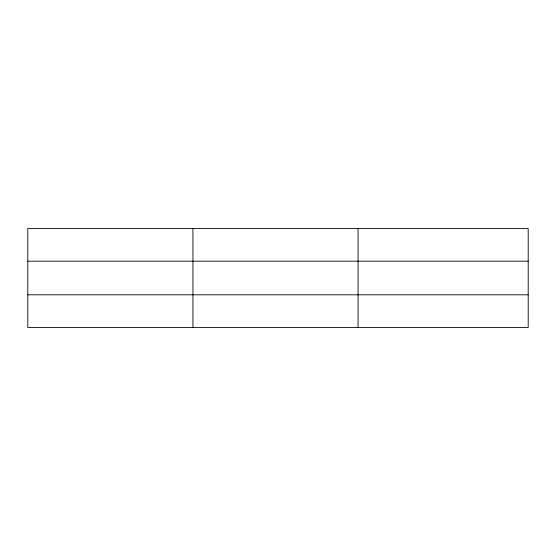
<?xml version="1.0" encoding="UTF-8"?>
<svg xmlns="http://www.w3.org/2000/svg" width="556" height="556" viewBox="0 0 556 556"><rect width="100%" height="100%" fill="white"/><g stroke="black" fill="none" stroke-linecap="round" stroke-linejoin="round"><path stroke-width="0.83" d="M192.932 327.435L192.932 228.565M358.064 327.435L358.064 228.565M528.2 294.805L528.2 327.435L27.8 327.435L27.8 228.565L528.2 228.565L528.2 294.805L27.8 294.805M27.8 261.195L528.2 261.195"/></g></svg>
